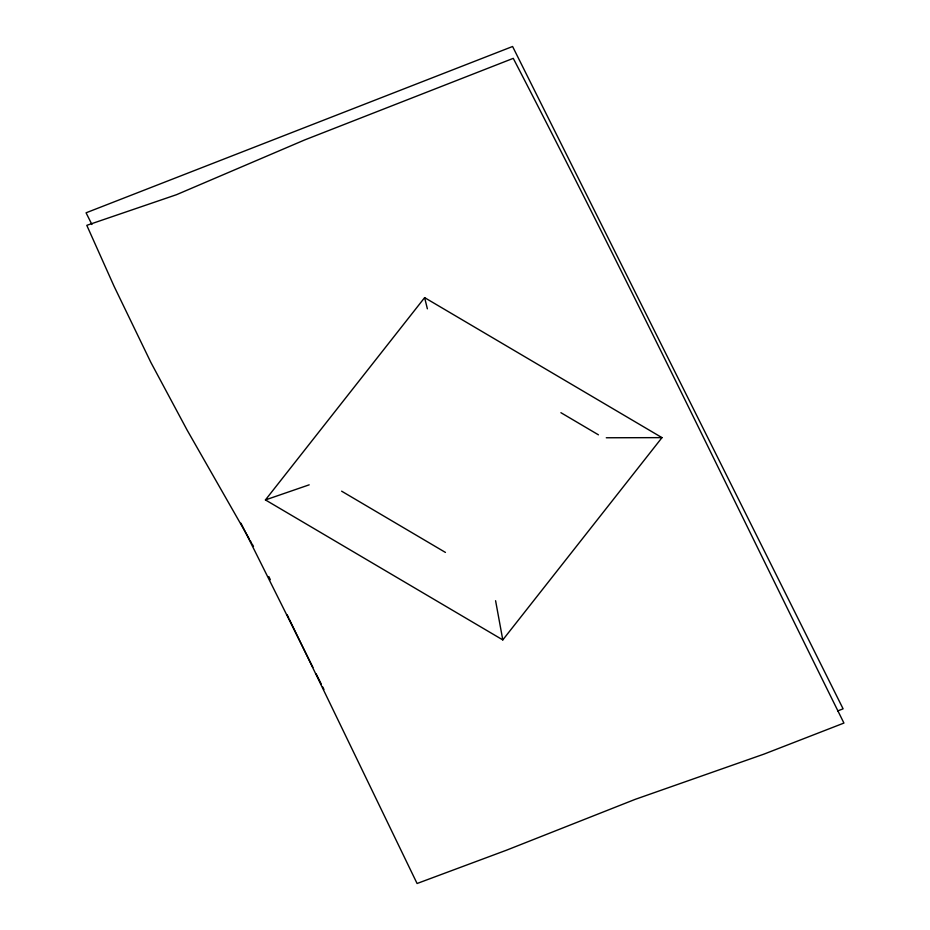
<?xml version="1.0" encoding="UTF-8"?>
<svg xmlns="http://www.w3.org/2000/svg" width="930" height="930" viewBox="0 0 930 930"><rect width="100%" height="100%" fill="white"/><g stroke="black" fill="none" stroke-linecap="round" stroke-linejoin="round"><path stroke-width="1.4" d="M265.434 499.922L424.626 297.635L661.986 437.635L502.793 639.91L265.434 499.922L309.19 484.832M837.709 710.927L843.103 708.823L512.593 46.5L86.072 212.807L91.907 224.49M606.29 437.763L661.986 437.635M560.906 412.688L598.432 434.822M341.624 491.18L445.435 552.42M249.414 539.191L187.116 430.09L150.846 362.375L114.099 286.335L86.792 225.339L176.491 194.696L304.784 139.895L513.267 58.346C627.204 278.082 734.026 501.328 843.929 723.063L763.983 754.114L635.144 799.37L506.618 850.148L417.082 883.5L289.311 619.229M252.077 543.911L253.483 546.398M250.112 540.446L251.414 542.748M240.963 523.206L312.91 667.368M316.154 673.855L321.338 684.248M322.629 686.852L323.931 689.444M268.817 576.553L270.316 579.681M287.207 614.846L288.707 617.973M424.626 297.635L427.37 308.818M495.585 600.71L502.793 639.91"/></g></svg>
